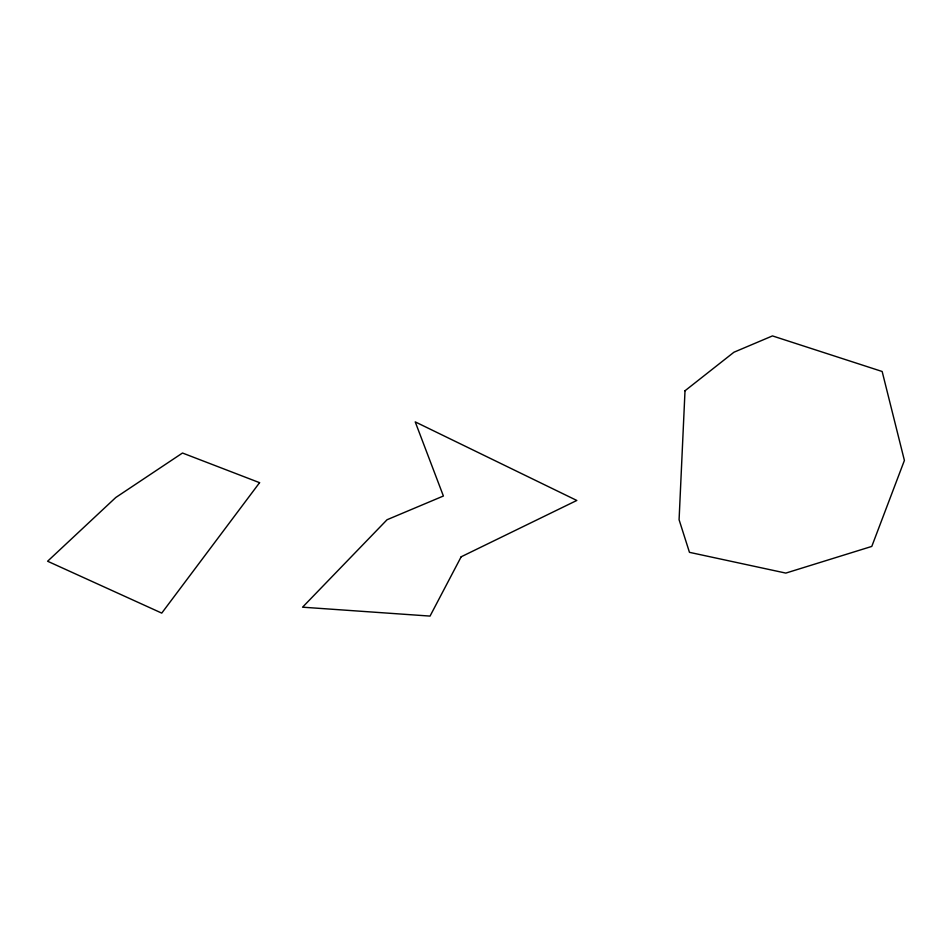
<?xml version="1.0" encoding="UTF-8"?>
<svg xmlns="http://www.w3.org/2000/svg" width="952" height="952" viewBox="0 0 952 952"><rect width="100%" height="100%" fill="white"/><g stroke="black" fill="none" stroke-linecap="round" stroke-linejoin="round"><path stroke-width="1.43" d="M685.012 390.76L679.085 519.732L689.462 552.338L785.817 573.092L871.794 546.412L904.4 460.435L882.159 371.494L772.465 335.913L733.933 352.228L685.012 390.76M461.173 556.789L430.042 616.087L302.569 607.186L387.059 519.732L443.394 496.016L415.227 421.891L576.805 500.454L461.173 556.789M259.575 482.676L161.745 613.112L47.6 561.24L115.787 497.491L182.498 453.021L259.575 482.676"/></g></svg>
